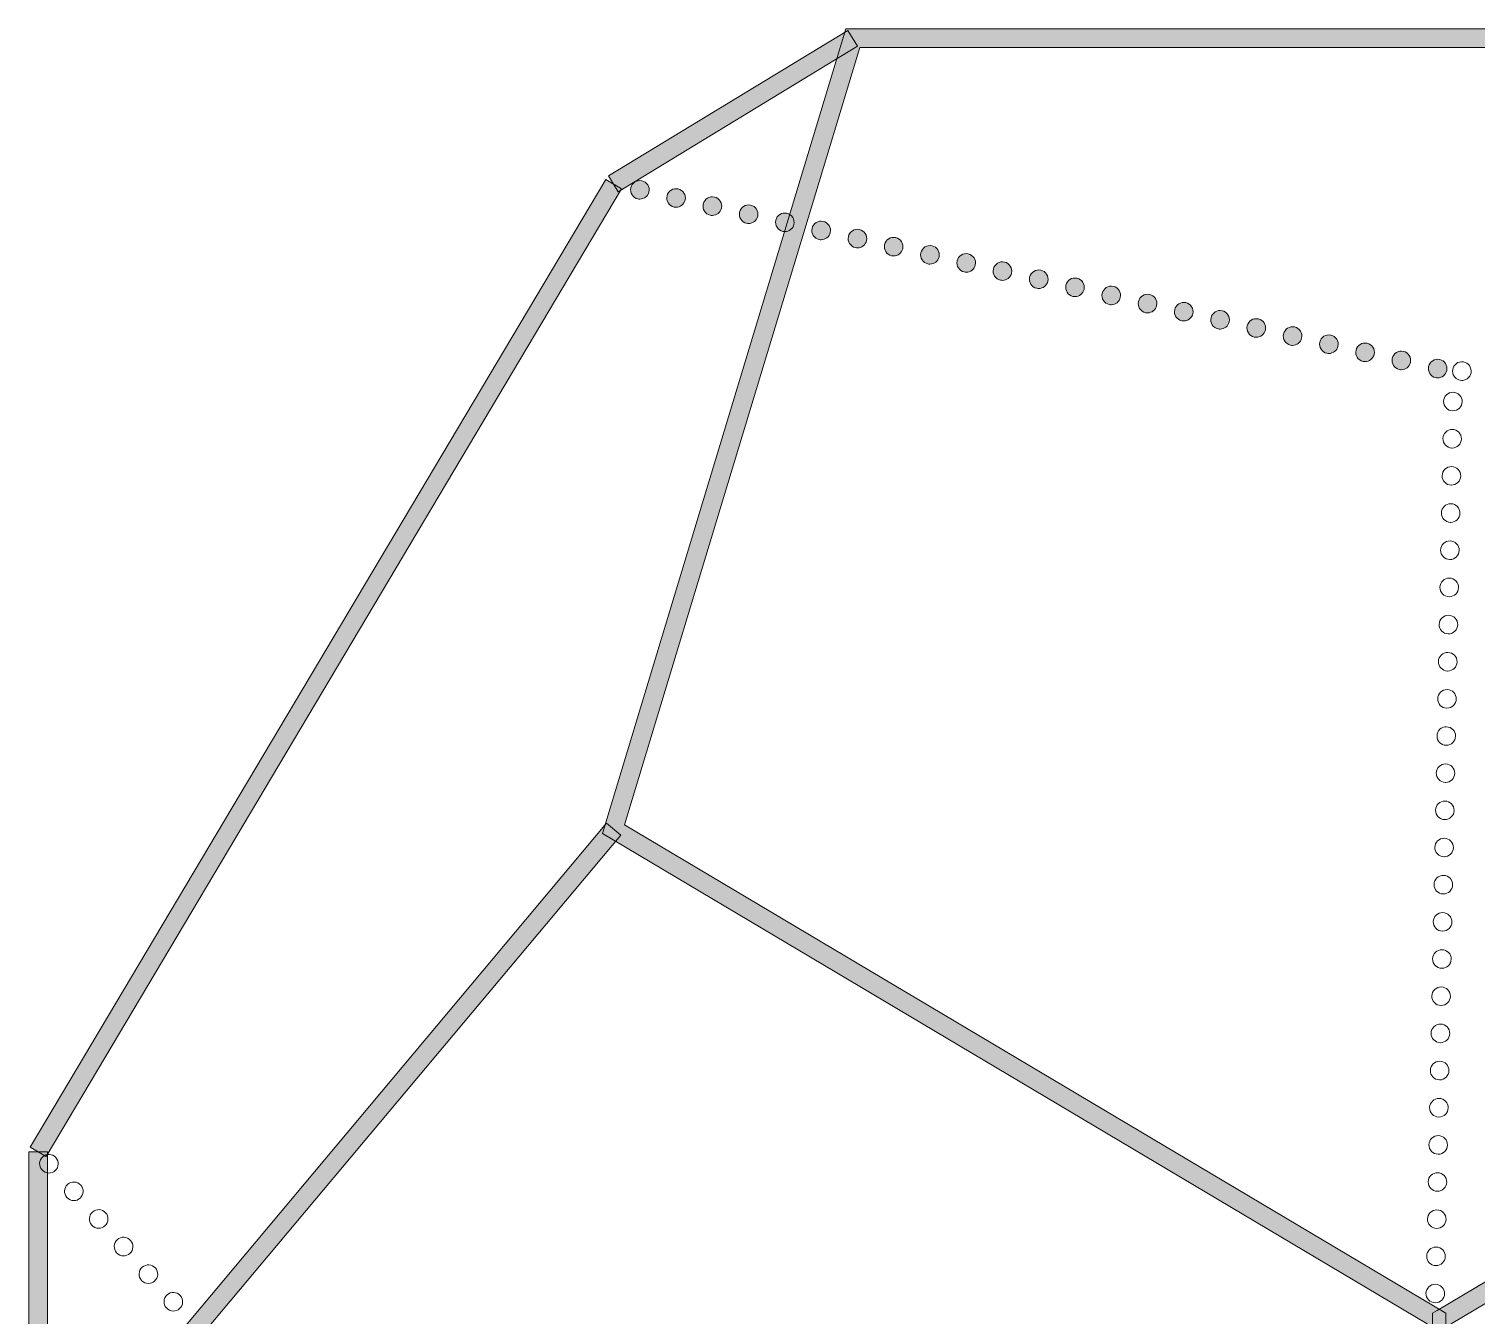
# Model space of a CAD drawing. Header units: inches. Extents: x 5.7 to 95, y 33.3 to 116.3.
# Drawn here: x 5.74 to 51.54, y 75.57 to 116.26 of the extents above; entities that cross this region are included whole.
import ezdxf

# ---------------------------------------------------------------- set-up
doc = ezdxf.new("R2010")
doc.units = ezdxf.units.IN
doc.header["$MEASUREMENT"] = 0
doc.layers.add('Layer 1', color=7, linetype='Continuous')

# ---------------------------------------------------------------- blocks, each defined once
blk = doc.blocks.new('block 4')
at = {"layer": 'Layer 1', "lineweight": 0}
for points in [[(50.803, 105.364), (50.765, 105.523), (50.865, 105.682), (51.024, 105.717), (51.024, 105.717), (51.024, 105.717), (51.024, 105.717), (51.183, 105.752), (51.339, 105.655), (51.377, 105.496), (51.377, 105.496), (51.377, 105.496), (51.377, 105.496), (51.412, 105.337), (51.312, 105.178), (51.154, 105.143), (51.154, 105.143), (51.154, 105.143), (51.154, 105.143), (51.133, 105.137), (51.11, 105.137), (51.089, 105.137), (51.089, 105.137), (51.089, 105.137), (51.089, 105.137), (50.953, 105.138), (50.833, 105.229), (50.803, 105.364)], [(50.801, 104.173), (50.636, 104.176), (50.51, 104.311), (50.51, 104.473), (50.51, 104.473), (50.51, 104.473), (50.51, 104.473), (50.516, 104.635), (50.648, 104.764), (50.813, 104.761), (50.813, 104.761), (50.813, 104.761), (50.813, 104.761), (50.975, 104.758), (51.104, 104.623), (51.098, 104.461), (51.098, 104.461), (51.098, 104.461), (51.098, 104.461), (51.095, 104.299), (50.966, 104.173), (50.807, 104.173), (50.807, 104.173), (50.807, 104.173), (50.807, 104.173), (50.803, 104.173), (50.801, 104.173), (50.801, 104.173)], [(50.777, 102.997), (50.612, 103), (50.486, 103.135), (50.489, 103.297), (50.489, 103.297), (50.489, 103.297), (50.489, 103.297), (50.492, 103.459), (50.624, 103.588), (50.789, 103.585), (50.789, 103.585), (50.789, 103.585), (50.789, 103.585), (50.951, 103.582), (51.08, 103.447), (51.074, 103.285), (51.074, 103.285), (51.074, 103.285), (51.074, 103.285), (51.074, 103.123), (50.942, 102.997), (50.783, 102.997), (50.783, 102.997), (50.783, 102.997), (50.783, 102.997), (50.78, 102.997), (50.777, 102.997), (50.777, 102.997)], [(50.753, 101.821), (50.591, 101.824), (50.462, 101.959), (50.465, 102.121), (50.465, 102.121), (50.465, 102.121), (50.465, 102.121), (50.468, 102.283), (50.6, 102.412), (50.765, 102.409), (50.765, 102.409), (50.765, 102.409), (50.765, 102.409), (50.927, 102.406), (51.056, 102.271), (51.053, 102.109), (51.053, 102.109), (51.053, 102.109), (51.053, 102.109), (51.05, 101.947), (50.918, 101.821), (50.759, 101.821), (50.759, 101.821), (50.759, 101.821), (50.759, 101.821), (50.756, 101.821), (50.753, 101.821), (50.753, 101.821)], [(50.73, 100.645), (50.568, 100.648), (50.439, 100.783), (50.442, 100.945), (50.442, 100.945), (50.442, 100.945), (50.442, 100.945), (50.445, 101.107), (50.577, 101.236), (50.742, 101.233), (50.742, 101.233), (50.742, 101.233), (50.742, 101.233), (50.904, 101.23), (51.033, 101.095), (51.03, 100.933), (51.03, 100.933), (51.03, 100.933), (51.03, 100.933), (51.027, 100.771), (50.895, 100.645), (50.736, 100.645), (50.736, 100.645), (50.736, 100.645), (50.736, 100.645), (50.733, 100.645), (50.73, 100.645), (50.73, 100.645)], [(50.706, 99.469), (50.544, 99.472), (50.415, 99.607), (50.418, 99.769), (50.418, 99.769), (50.418, 99.769), (50.418, 99.769), (50.421, 99.931), (50.556, 100.06), (50.718, 100.057), (50.718, 100.057), (50.718, 100.057), (50.718, 100.057), (50.88, 100.054), (51.009, 99.919), (51.006, 99.757), (51.006, 99.757), (51.006, 99.757), (51.006, 99.757), (51.003, 99.598), (50.871, 99.469), (50.712, 99.469), (50.712, 99.469), (50.712, 99.469), (50.712, 99.469), (50.71, 99.469), (50.71, 99.469), (50.706, 99.469)], [(50.683, 98.293), (50.521, 98.296), (50.392, 98.431), (50.395, 98.593), (50.395, 98.593), (50.395, 98.593), (50.395, 98.593), (50.398, 98.755), (50.533, 98.884), (50.695, 98.881), (50.695, 98.881), (50.695, 98.881), (50.695, 98.881), (50.857, 98.878), (50.986, 98.743), (50.983, 98.581), (50.983, 98.581), (50.983, 98.581), (50.983, 98.581), (50.98, 98.422), (50.851, 98.293), (50.689, 98.293), (50.689, 98.293), (50.689, 98.293), (50.689, 98.293), (50.686, 98.293), (50.686, 98.293), (50.683, 98.293)], [(50.659, 97.117), (50.497, 97.12), (50.368, 97.255), (50.371, 97.417), (50.371, 97.417), (50.371, 97.417), (50.371, 97.417), (50.374, 97.579), (50.509, 97.708), (50.671, 97.705), (50.671, 97.705), (50.671, 97.705), (50.671, 97.705), (50.833, 97.702), (50.962, 97.57), (50.959, 97.405), (50.959, 97.405), (50.959, 97.405), (50.959, 97.405), (50.956, 97.246), (50.827, 97.117), (50.665, 97.117), (50.665, 97.117), (50.665, 97.117), (50.665, 97.117), (50.665, 97.117), (50.662, 97.117), (50.659, 97.117)], [(50.636, 95.941), (50.474, 95.947), (50.345, 96.079), (50.348, 96.241), (50.348, 96.241), (50.348, 96.241), (50.348, 96.241), (50.351, 96.406), (50.486, 96.532), (50.648, 96.529), (50.648, 96.529), (50.648, 96.529), (50.648, 96.529), (50.81, 96.526), (50.939, 96.394), (50.936, 96.229), (50.936, 96.229), (50.936, 96.229), (50.936, 96.229), (50.933, 96.07), (50.804, 95.941), (50.642, 95.941), (50.642, 95.941), (50.642, 95.941), (50.642, 95.941), (50.639, 95.941), (50.639, 95.941), (50.636, 95.941)], [(50.613, 94.768), (50.451, 94.768), (50.322, 94.903), (50.325, 95.065), (50.325, 95.065), (50.325, 95.065), (50.325, 95.065), (50.328, 95.23), (50.463, 95.356), (50.625, 95.353), (50.625, 95.353), (50.625, 95.353), (50.625, 95.353), (50.787, 95.35), (50.916, 95.218), (50.913, 95.053), (50.913, 95.053), (50.913, 95.053), (50.913, 95.053), (50.91, 94.894), (50.781, 94.768), (50.619, 94.768), (50.619, 94.768), (50.619, 94.768), (50.619, 94.768), (50.618, 94.768), (50.615, 94.768), (50.613, 94.768)], [(50.589, 93.592), (50.427, 93.595), (50.298, 93.727), (50.304, 93.889), (50.304, 93.889), (50.304, 93.889), (50.304, 93.889), (50.304, 94.054), (50.439, 94.183), (50.601, 94.177), (50.601, 94.177), (50.601, 94.177), (50.601, 94.177), (50.766, 94.174), (50.892, 94.042), (50.889, 93.88), (50.889, 93.88), (50.889, 93.88), (50.889, 93.88), (50.886, 93.718), (50.757, 93.592), (50.595, 93.592), (50.595, 93.592), (50.595, 93.592), (50.595, 93.592), (50.595, 93.592), (50.592, 93.592), (50.589, 93.592)], [(50.565, 92.416), (50.403, 92.419), (50.274, 92.551), (50.28, 92.716), (50.28, 92.716), (50.28, 92.716), (50.28, 92.716), (50.283, 92.878), (50.415, 93.007), (50.577, 93.004), (50.577, 93.004), (50.577, 93.004), (50.577, 93.004), (50.742, 92.998), (50.868, 92.866), (50.865, 92.704), (50.865, 92.704), (50.865, 92.704), (50.865, 92.704), (50.862, 92.542), (50.733, 92.416), (50.574, 92.416), (50.574, 92.416), (50.574, 92.416), (50.574, 92.416), (50.571, 92.416), (50.568, 92.416), (50.565, 92.416)], [(50.545, 91.24), (50.383, 91.243), (50.254, 91.375), (50.257, 91.54), (50.257, 91.54), (50.257, 91.54), (50.257, 91.54), (50.26, 91.702), (50.392, 91.831), (50.557, 91.828), (50.557, 91.828), (50.557, 91.828), (50.557, 91.828), (50.719, 91.825), (50.848, 91.69), (50.845, 91.528), (50.845, 91.528), (50.845, 91.528), (50.845, 91.528), (50.842, 91.366), (50.71, 91.24), (50.548, 91.24), (50.548, 91.24), (50.548, 91.24), (50.548, 91.24), (50.548, 91.24), (50.545, 91.24), (50.545, 91.24)], [(50.521, 90.064), (50.359, 90.067), (50.23, 90.202), (50.233, 90.364), (50.233, 90.364), (50.233, 90.364), (50.233, 90.364), (50.236, 90.526), (50.371, 90.655), (50.533, 90.652), (50.533, 90.652), (50.533, 90.652), (50.533, 90.652), (50.695, 90.649), (50.824, 90.514), (50.821, 90.352), (50.821, 90.352), (50.821, 90.352), (50.821, 90.352), (50.818, 90.19), (50.686, 90.064), (50.527, 90.064), (50.527, 90.064), (50.527, 90.064), (50.527, 90.064), (50.524, 90.064), (50.524, 90.064), (50.521, 90.064)], [(50.498, 88.888), (50.336, 88.891), (50.207, 89.026), (50.21, 89.188), (50.21, 89.188), (50.21, 89.188), (50.21, 89.188), (50.213, 89.35), (50.348, 89.479), (50.51, 89.476), (50.51, 89.476), (50.51, 89.476), (50.51, 89.476), (50.672, 89.473), (50.801, 89.338), (50.798, 89.176), (50.798, 89.176), (50.798, 89.176), (50.798, 89.176), (50.795, 89.014), (50.663, 88.888), (50.504, 88.888), (50.504, 88.888), (50.504, 88.888), (50.504, 88.888), (50.501, 88.888), (50.498, 88.888), (50.498, 88.888)], [(50.474, 87.712), (50.312, 87.715), (50.183, 87.85), (50.186, 88.012), (50.186, 88.012), (50.186, 88.012), (50.186, 88.012), (50.189, 88.174), (50.324, 88.303), (50.486, 88.3), (50.486, 88.3), (50.486, 88.3), (50.486, 88.3), (50.648, 88.297), (50.777, 88.162), (50.774, 88), (50.774, 88), (50.774, 88), (50.774, 88), (50.771, 87.838), (50.639, 87.712), (50.48, 87.712), (50.48, 87.712), (50.48, 87.712), (50.48, 87.712), (50.477, 87.712), (50.477, 87.712), (50.474, 87.712)], [(50.451, 86.536), (50.289, 86.539), (50.16, 86.674), (50.163, 86.836), (50.163, 86.836), (50.163, 86.836), (50.163, 86.836), (50.166, 86.998), (50.301, 87.127), (50.463, 87.124), (50.463, 87.124), (50.463, 87.124), (50.463, 87.124), (50.625, 87.121), (50.754, 86.986), (50.751, 86.824), (50.751, 86.824), (50.751, 86.824), (50.751, 86.824), (50.748, 86.662), (50.616, 86.536), (50.457, 86.536), (50.457, 86.536), (50.457, 86.536), (50.457, 86.536), (50.454, 86.536), (50.454, 86.536), (50.451, 86.536)], [(50.427, 85.36), (50.265, 85.363), (50.136, 85.498), (50.139, 85.66), (50.139, 85.66), (50.139, 85.66), (50.139, 85.66), (50.142, 85.822), (50.277, 85.951), (50.439, 85.948), (50.439, 85.948), (50.439, 85.948), (50.439, 85.948), (50.601, 85.945), (50.73, 85.81), (50.727, 85.648), (50.727, 85.648), (50.727, 85.648), (50.727, 85.648), (50.724, 85.489), (50.595, 85.36), (50.433, 85.36), (50.433, 85.36), (50.433, 85.36), (50.433, 85.36), (50.433, 85.36), (50.43, 85.36), (50.427, 85.36)], [(50.404, 84.183), (50.242, 84.186), (50.113, 84.321), (50.116, 84.483), (50.116, 84.483), (50.116, 84.483), (50.116, 84.483), (50.119, 84.645), (50.254, 84.774), (50.416, 84.771), (50.416, 84.771), (50.416, 84.771), (50.416, 84.771), (50.578, 84.768), (50.707, 84.636), (50.704, 84.471), (50.704, 84.471), (50.704, 84.471), (50.704, 84.471), (50.701, 84.312), (50.569, 84.183), (50.41, 84.183), (50.41, 84.183), (50.41, 84.183), (50.41, 84.183), (50.407, 84.183), (50.407, 84.183), (50.404, 84.183)], [(50.38, 83.007), (50.218, 83.01), (50.089, 83.145), (50.092, 83.307), (50.092, 83.307), (50.092, 83.307), (50.092, 83.307), (50.098, 83.469), (50.23, 83.598), (50.392, 83.595), (50.392, 83.595), (50.392, 83.595), (50.392, 83.595), (50.557, 83.592), (50.683, 83.457), (50.68, 83.295), (50.68, 83.295), (50.68, 83.295), (50.68, 83.295), (50.677, 83.136), (50.548, 83.007), (50.389, 83.007), (50.389, 83.007), (50.389, 83.007), (50.389, 83.007), (50.386, 83.007), (50.383, 83.007), (50.38, 83.007)], [(50.357, 81.831), (50.195, 81.834), (50.069, 81.969), (50.069, 82.131), (50.069, 82.131), (50.069, 82.131), (50.069, 82.131), (50.075, 82.296), (50.207, 82.422), (50.369, 82.419), (50.369, 82.419), (50.369, 82.419), (50.369, 82.419), (50.534, 82.416), (50.663, 82.281), (50.657, 82.119), (50.657, 82.119), (50.657, 82.119), (50.657, 82.119), (50.654, 81.96), (50.525, 81.831), (50.363, 81.831), (50.363, 81.831), (50.363, 81.831), (50.363, 81.831), (50.362, 81.831), (50.36, 81.831), (50.357, 81.831)], [(50.336, 80.655), (50.171, 80.658), (50.045, 80.793), (50.045, 80.955), (50.045, 80.955), (50.045, 80.955), (50.045, 80.955), (50.051, 81.12), (50.183, 81.249), (50.345, 81.243), (50.345, 81.243), (50.345, 81.243), (50.345, 81.243), (50.51, 81.24), (50.639, 81.108), (50.633, 80.943), (50.633, 80.943), (50.633, 80.943), (50.633, 80.943), (50.633, 80.784), (50.501, 80.655), (50.342, 80.655), (50.342, 80.655), (50.342, 80.655), (50.342, 80.655), (50.339, 80.655), (50.336, 80.655), (50.336, 80.655)], [(6.158, 80.158), (6.049, 80.276), (6.058, 80.464), (6.179, 80.573), (6.179, 80.573), (6.179, 80.573), (6.179, 80.573), (6.299, 80.682), (6.484, 80.67), (6.593, 80.549), (6.593, 80.549), (6.593, 80.549), (6.593, 80.549), (6.705, 80.431), (6.693, 80.243), (6.573, 80.134), (6.573, 80.134), (6.573, 80.134), (6.573, 80.134), (6.517, 80.084), (6.446, 80.058), (6.376, 80.058), (6.376, 80.058), (6.376, 80.058), (6.376, 80.058), (6.296, 80.059), (6.217, 80.094), (6.158, 80.158)], [(6.946, 79.285), (6.837, 79.406), (6.846, 79.591), (6.967, 79.7), (6.967, 79.7), (6.967, 79.7), (6.967, 79.7), (7.088, 79.809), (7.273, 79.797), (7.382, 79.676), (7.382, 79.676), (7.382, 79.676), (7.382, 79.676), (7.491, 79.555), (7.482, 79.37), (7.361, 79.261), (7.361, 79.261), (7.361, 79.261), (7.361, 79.261), (7.305, 79.211), (7.235, 79.187), (7.164, 79.187), (7.164, 79.187), (7.164, 79.187), (7.164, 79.187), (7.084, 79.188), (7.002, 79.221), (6.946, 79.285)], [(50.312, 79.482), (50.15, 79.485), (50.021, 79.618), (50.024, 79.782), (50.024, 79.782), (50.024, 79.782), (50.024, 79.782), (50.027, 79.944), (50.159, 80.073), (50.324, 80.07), (50.324, 80.07), (50.324, 80.07), (50.324, 80.07), (50.486, 80.064), (50.615, 79.932), (50.609, 79.767), (50.609, 79.767), (50.609, 79.767), (50.609, 79.767), (50.609, 79.608), (50.477, 79.482), (50.318, 79.482), (50.318, 79.482), (50.318, 79.482), (50.318, 79.482), (50.315, 79.482), (50.312, 79.482), (50.312, 79.482)], [(7.731, 78.409), (7.625, 78.53), (7.634, 78.718), (7.755, 78.824), (7.755, 78.824), (7.755, 78.824), (7.755, 78.824), (7.876, 78.936), (8.061, 78.924), (8.17, 78.803), (8.17, 78.803), (8.17, 78.803), (8.17, 78.803), (8.279, 78.682), (8.27, 78.497), (8.149, 78.388), (8.149, 78.388), (8.149, 78.388), (8.149, 78.388), (8.093, 78.338), (8.023, 78.312), (7.952, 78.312), (7.952, 78.312), (7.952, 78.312), (7.952, 78.312), (7.872, 78.312), (7.79, 78.345), (7.731, 78.409)], [(50.289, 78.306), (50.127, 78.309), (49.998, 78.442), (50.001, 78.606), (50.001, 78.606), (50.001, 78.606), (50.001, 78.606), (50.004, 78.768), (50.136, 78.897), (50.301, 78.894), (50.301, 78.894), (50.301, 78.894), (50.301, 78.894), (50.463, 78.891), (50.592, 78.756), (50.589, 78.594), (50.589, 78.594), (50.589, 78.594), (50.589, 78.594), (50.586, 78.432), (50.454, 78.306), (50.292, 78.306), (50.292, 78.306), (50.292, 78.306), (50.292, 78.306), (50.292, 78.306), (50.289, 78.306), (50.289, 78.306)], [(8.519, 77.536), (8.41, 77.656), (8.422, 77.845), (8.542, 77.953), (8.542, 77.953), (8.542, 77.953), (8.542, 77.953), (8.663, 78.062), (8.848, 78.05), (8.957, 77.929), (8.957, 77.929), (8.957, 77.929), (8.957, 77.929), (9.066, 77.808), (9.057, 77.623), (8.937, 77.514), (8.937, 77.514), (8.937, 77.514), (8.937, 77.514), (8.881, 77.464), (8.81, 77.438), (8.74, 77.438), (8.74, 77.438), (8.74, 77.438), (8.74, 77.438), (8.657, 77.439), (8.577, 77.471), (8.519, 77.536)], [(50.265, 77.13), (50.103, 77.133), (49.974, 77.266), (49.977, 77.43), (49.977, 77.43), (49.977, 77.43), (49.977, 77.43), (49.98, 77.592), (50.115, 77.721), (50.277, 77.715), (50.277, 77.715), (50.277, 77.715), (50.277, 77.715), (50.439, 77.715), (50.568, 77.58), (50.565, 77.418), (50.565, 77.418), (50.565, 77.418), (50.565, 77.418), (50.562, 77.256), (50.43, 77.13), (50.271, 77.13), (50.271, 77.13), (50.271, 77.13), (50.271, 77.13), (50.269, 77.13), (50.265, 77.13), (50.265, 77.13)], [(9.307, 76.663), (9.198, 76.784), (9.207, 76.969), (9.328, 77.08), (9.328, 77.08), (9.328, 77.08), (9.328, 77.08), (9.451, 77.186), (9.637, 77.177), (9.745, 77.056), (9.745, 77.056), (9.745, 77.056), (9.745, 77.056), (9.854, 76.936), (9.842, 76.751), (9.721, 76.642), (9.721, 76.642), (9.721, 76.642), (9.721, 76.642), (9.665, 76.592), (9.594, 76.565), (9.524, 76.565), (9.524, 76.565), (9.524, 76.565), (9.524, 76.565), (9.445, 76.566), (9.366, 76.598), (9.307, 76.663)], [(50.242, 75.954), (50.08, 75.957), (49.951, 76.092), (49.954, 76.254), (49.954, 76.254), (49.954, 76.254), (49.954, 76.254), (49.957, 76.416), (50.092, 76.545), (50.254, 76.542), (50.254, 76.542), (50.254, 76.542), (50.254, 76.542), (50.416, 76.539), (50.545, 76.404), (50.542, 76.242), (50.542, 76.242), (50.542, 76.242), (50.542, 76.242), (50.539, 76.08), (50.407, 75.954), (50.248, 75.954), (50.248, 75.954), (50.248, 75.954), (50.248, 75.954), (50.245, 75.954), (50.242, 75.954), (50.242, 75.954)], [(10.095, 75.79), (9.986, 75.911), (9.995, 76.096), (10.116, 76.205), (10.116, 76.205), (10.116, 76.205), (10.116, 76.205), (10.237, 76.314), (10.425, 76.305), (10.533, 76.184), (10.533, 76.184), (10.533, 76.184), (10.533, 76.184), (10.642, 76.063), (10.63, 75.878), (10.509, 75.769), (10.509, 75.769), (10.509, 75.769), (10.509, 75.769), (10.453, 75.719), (10.383, 75.693), (10.312, 75.693), (10.312, 75.693), (10.312, 75.693), (10.312, 75.693), (10.233, 75.692), (10.153, 75.725), (10.095, 75.79)]]:
    blk.add_open_spline(points, degree=3, knots=[0, 0, 0, 0, 1, 1, 1, 2, 2, 2, 3, 3, 3, 4, 4, 4, 5, 5, 5, 6, 6, 6, 7, 7, 7, 8, 8, 8, 9, 9, 9, 9], dxfattribs=at)
blk = doc.blocks.new('block 5')
at = {"layer": 'Layer 1', "true_color": 0xffffff}
h = blk.add_hatch(color=7, dxfattribs=at)
h.dxf.hatch_style = 2
edge = h.paths.add_edge_path()
edge.add_spline(control_points=[(50.26, 105.223), (50.101, 105.258), (50.001, 105.417), (50.037, 105.576), (50.037, 105.576), (50.037, 105.576), (50.037, 105.576), (50.072, 105.732), (50.231, 105.832), (50.39, 105.797), (50.39, 105.797), (50.39, 105.797), (50.39, 105.797), (50.546, 105.762), (50.646, 105.606), (50.611, 105.447), (50.611, 105.447), (50.611, 105.447), (50.611, 105.447), (50.582, 105.309), (50.461, 105.218), (50.326, 105.218), (50.326, 105.218), (50.326, 105.218), (50.326, 105.218), (50.304, 105.217), (50.28, 105.217), (50.26, 105.223)], knot_values=[0, 0, 0, 0, 1, 1, 1, 2, 2, 2, 3, 3, 3, 4, 4, 4, 5, 5, 5, 6, 6, 6, 7, 7, 7, 8, 8, 8, 9, 9, 9, 9], degree=3, periodic=1)
edge = h.paths.add_edge_path()
edge.add_spline(control_points=[(49.11, 105.482), (48.954, 105.517), (48.854, 105.673), (48.889, 105.832), (48.889, 105.832), (48.889, 105.832), (48.889, 105.832), (48.924, 105.991), (49.08, 106.091), (49.239, 106.055), (49.239, 106.055), (49.239, 106.055), (49.239, 106.055), (49.398, 106.02), (49.498, 105.861), (49.462, 105.702), (49.462, 105.702), (49.462, 105.702), (49.462, 105.702), (49.43, 105.567), (49.309, 105.473), (49.174, 105.473), (49.174, 105.473), (49.174, 105.473), (49.174, 105.473), (49.154, 105.473), (49.134, 105.476), (49.11, 105.482)], knot_values=[0, 0, 0, 0, 1, 1, 1, 2, 2, 2, 3, 3, 3, 4, 4, 4, 5, 5, 5, 6, 6, 6, 7, 7, 7, 8, 8, 8, 9, 9, 9, 9], degree=3, periodic=1)
edge = h.paths.add_edge_path()
edge.add_spline(control_points=[(47.963, 105.738), (47.804, 105.773), (47.704, 105.929), (47.742, 106.088), (47.742, 106.088), (47.742, 106.088), (47.742, 106.088), (47.774, 106.247), (47.933, 106.347), (48.092, 106.312), (48.092, 106.312), (48.092, 106.312), (48.092, 106.312), (48.251, 106.277), (48.351, 106.121), (48.315, 105.962), (48.315, 105.962), (48.315, 105.962), (48.315, 105.962), (48.283, 105.824), (48.162, 105.733), (48.027, 105.733), (48.027, 105.733), (48.027, 105.733), (48.027, 105.733), (48.007, 105.732), (47.987, 105.732), (47.963, 105.738)], knot_values=[0, 0, 0, 0, 1, 1, 1, 2, 2, 2, 3, 3, 3, 4, 4, 4, 5, 5, 5, 6, 6, 6, 7, 7, 7, 8, 8, 8, 9, 9, 9, 9], degree=3, periodic=1)
edge = h.paths.add_edge_path()
edge.add_spline(control_points=[(46.817, 105.993), (46.658, 106.028), (46.558, 106.187), (46.594, 106.346), (46.594, 106.346), (46.594, 106.346), (46.594, 106.346), (46.629, 106.505), (46.788, 106.605), (46.947, 106.567), (46.947, 106.567), (46.947, 106.567), (46.947, 106.567), (47.103, 106.535), (47.203, 106.376), (47.168, 106.217), (47.168, 106.217), (47.168, 106.217), (47.168, 106.217), (47.139, 106.079), (47.015, 105.988), (46.883, 105.988), (46.883, 105.988), (46.883, 105.988), (46.883, 105.988), (46.858, 105.987), (46.837, 105.99), (46.817, 105.993)], knot_values=[0, 0, 0, 0, 1, 1, 1, 2, 2, 2, 3, 3, 3, 4, 4, 4, 5, 5, 5, 6, 6, 6, 7, 7, 7, 8, 8, 8, 9, 9, 9, 9], degree=3, periodic=1)
edge = h.paths.add_edge_path()
edge.add_spline(control_points=[(45.667, 106.252), (45.511, 106.287), (45.411, 106.443), (45.446, 106.602), (45.446, 106.602), (45.446, 106.602), (45.446, 106.602), (45.481, 106.761), (45.637, 106.861), (45.796, 106.826), (45.796, 106.826), (45.796, 106.826), (45.796, 106.826), (45.954, 106.791), (46.055, 106.635), (46.019, 106.476), (46.019, 106.476), (46.019, 106.476), (46.019, 106.476), (45.987, 106.338), (45.866, 106.244), (45.731, 106.244), (45.731, 106.244), (45.731, 106.244), (45.731, 106.244), (45.711, 106.243), (45.691, 106.246), (45.667, 106.252)], knot_values=[0, 0, 0, 0, 1, 1, 1, 2, 2, 2, 3, 3, 3, 4, 4, 4, 5, 5, 5, 6, 6, 6, 7, 7, 7, 8, 8, 8, 9, 9, 9, 9], degree=3, periodic=1)
edge = h.paths.add_edge_path()
edge.add_spline(control_points=[(44.52, 106.508), (44.361, 106.543), (44.261, 106.702), (44.297, 106.861), (44.297, 106.861), (44.297, 106.861), (44.297, 106.861), (44.332, 107.02), (44.491, 107.117), (44.65, 107.082), (44.65, 107.082), (44.65, 107.082), (44.65, 107.082), (44.809, 107.047), (44.909, 106.891), (44.871, 106.732), (44.871, 106.732), (44.871, 106.732), (44.871, 106.732), (44.842, 106.597), (44.721, 106.503), (44.586, 106.503), (44.586, 106.503), (44.586, 106.503), (44.586, 106.503), (44.565, 106.502), (44.544, 106.505), (44.52, 106.508)], knot_values=[0, 0, 0, 0, 1, 1, 1, 2, 2, 2, 3, 3, 3, 4, 4, 4, 5, 5, 5, 6, 6, 6, 7, 7, 7, 8, 8, 8, 9, 9, 9, 9], degree=3, periodic=1)
edge = h.paths.add_edge_path()
edge.add_spline(control_points=[(43.374, 106.767), (43.215, 106.802), (43.115, 106.958), (43.151, 107.117), (43.151, 107.117), (43.151, 107.117), (43.151, 107.117), (43.186, 107.276), (43.345, 107.376), (43.504, 107.341), (43.504, 107.341), (43.504, 107.341), (43.504, 107.341), (43.66, 107.306), (43.76, 107.147), (43.725, 106.988), (43.725, 106.988), (43.725, 106.988), (43.725, 106.988), (43.696, 106.853), (43.575, 106.759), (43.44, 106.759), (43.44, 106.759), (43.44, 106.759), (43.44, 106.759), (43.418, 106.758), (43.394, 106.761), (43.374, 106.767)], knot_values=[0, 0, 0, 0, 1, 1, 1, 2, 2, 2, 3, 3, 3, 4, 4, 4, 5, 5, 5, 6, 6, 6, 7, 7, 7, 8, 8, 8, 9, 9, 9, 9], degree=3, periodic=1)
edge = h.paths.add_edge_path()
edge.add_spline(control_points=[(42.224, 107.022), (42.068, 107.057), (41.968, 107.216), (42.003, 107.372), (42.003, 107.372), (42.003, 107.372), (42.003, 107.372), (42.038, 107.531), (42.194, 107.631), (42.353, 107.596), (42.353, 107.596), (42.353, 107.596), (42.353, 107.596), (42.512, 107.561), (42.612, 107.405), (42.577, 107.246), (42.577, 107.246), (42.577, 107.246), (42.577, 107.246), (42.545, 107.108), (42.424, 107.017), (42.289, 107.017), (42.289, 107.017), (42.289, 107.017), (42.289, 107.017), (42.268, 107.017), (42.248, 107.017), (42.224, 107.022)], knot_values=[0, 0, 0, 0, 1, 1, 1, 2, 2, 2, 3, 3, 3, 4, 4, 4, 5, 5, 5, 6, 6, 6, 7, 7, 7, 8, 8, 8, 9, 9, 9, 9], degree=3, periodic=1)
edge = h.paths.add_edge_path()
edge.add_spline(control_points=[(41.078, 107.278), (40.919, 107.316), (40.819, 107.472), (40.855, 107.631), (40.855, 107.631), (40.855, 107.631), (40.855, 107.631), (40.89, 107.79), (41.049, 107.89), (41.208, 107.855), (41.208, 107.855), (41.208, 107.855), (41.208, 107.855), (41.367, 107.82), (41.467, 107.661), (41.431, 107.502), (41.431, 107.502), (41.431, 107.502), (41.431, 107.502), (41.399, 107.367), (41.278, 107.273), (41.143, 107.273), (41.143, 107.273), (41.143, 107.273), (41.143, 107.273), (41.122, 107.272), (41.098, 107.275), (41.078, 107.278)], knot_values=[0, 0, 0, 0, 1, 1, 1, 2, 2, 2, 3, 3, 3, 4, 4, 4, 5, 5, 5, 6, 6, 6, 7, 7, 7, 8, 8, 8, 9, 9, 9, 9], degree=3, periodic=1)
edge = h.paths.add_edge_path()
edge.add_spline(control_points=[(39.931, 107.537), (39.772, 107.572), (39.672, 107.728), (39.707, 107.887), (39.707, 107.887), (39.707, 107.887), (39.707, 107.887), (39.742, 108.046), (39.901, 108.146), (40.06, 108.111), (40.06, 108.111), (40.06, 108.111), (40.06, 108.111), (40.219, 108.076), (40.316, 107.92), (40.281, 107.761), (40.281, 107.761), (40.281, 107.761), (40.281, 107.761), (40.252, 107.623), (40.131, 107.529), (39.996, 107.529), (39.996, 107.529), (39.996, 107.529), (39.996, 107.529), (39.975, 107.528), (39.951, 107.531), (39.931, 107.537)], knot_values=[0, 0, 0, 0, 1, 1, 1, 2, 2, 2, 3, 3, 3, 4, 4, 4, 5, 5, 5, 6, 6, 6, 7, 7, 7, 8, 8, 8, 9, 9, 9, 9], degree=3, periodic=1)
edge = h.paths.add_edge_path()
edge.add_spline(control_points=[(38.781, 107.793), (38.625, 107.828), (38.525, 107.987), (38.56, 108.146), (38.56, 108.146), (38.56, 108.146), (38.56, 108.146), (38.595, 108.305), (38.751, 108.405), (38.91, 108.367), (38.91, 108.367), (38.91, 108.367), (38.91, 108.367), (39.069, 108.332), (39.169, 108.176), (39.134, 108.017), (39.134, 108.017), (39.134, 108.017), (39.134, 108.017), (39.104, 107.879), (38.981, 107.788), (38.849, 107.788), (38.849, 107.788), (38.849, 107.788), (38.849, 107.788), (38.825, 107.787), (38.805, 107.79), (38.781, 107.793)], knot_values=[0, 0, 0, 0, 1, 1, 1, 2, 2, 2, 3, 3, 3, 4, 4, 4, 5, 5, 5, 6, 6, 6, 7, 7, 7, 8, 8, 8, 9, 9, 9, 9], degree=3, periodic=1)
edge = h.paths.add_edge_path()
edge.add_spline(control_points=[(37.635, 108.051), (37.476, 108.086), (37.376, 108.242), (37.412, 108.401), (37.412, 108.401), (37.412, 108.401), (37.412, 108.401), (37.447, 108.56), (37.606, 108.66), (37.765, 108.625), (37.765, 108.625), (37.765, 108.625), (37.765, 108.625), (37.924, 108.59), (38.024, 108.431), (37.988, 108.272), (37.988, 108.272), (37.988, 108.272), (37.988, 108.272), (37.956, 108.137), (37.835, 108.043), (37.7, 108.043), (37.7, 108.043), (37.7, 108.043), (37.7, 108.043), (37.679, 108.043), (37.658, 108.046), (37.635, 108.051)], knot_values=[0, 0, 0, 0, 1, 1, 1, 2, 2, 2, 3, 3, 3, 4, 4, 4, 5, 5, 5, 6, 6, 6, 7, 7, 7, 8, 8, 8, 9, 9, 9, 9], degree=3, periodic=1)
edge = h.paths.add_edge_path()
edge.add_spline(control_points=[(36.488, 108.307), (36.329, 108.342), (36.229, 108.501), (36.264, 108.657), (36.264, 108.657), (36.264, 108.657), (36.264, 108.657), (36.299, 108.816), (36.455, 108.916), (36.614, 108.88), (36.614, 108.88), (36.614, 108.88), (36.614, 108.88), (36.773, 108.845), (36.873, 108.689), (36.837, 108.53), (36.837, 108.53), (36.837, 108.53), (36.837, 108.53), (36.808, 108.392), (36.687, 108.301), (36.552, 108.301), (36.552, 108.301), (36.552, 108.301), (36.552, 108.301), (36.532, 108.301), (36.509, 108.304), (36.488, 108.307)], knot_values=[0, 0, 0, 0, 1, 1, 1, 2, 2, 2, 3, 3, 3, 4, 4, 4, 5, 5, 5, 6, 6, 6, 7, 7, 7, 8, 8, 8, 9, 9, 9, 9], degree=3, periodic=1)
edge = h.paths.add_edge_path()
edge.add_spline(control_points=[(35.341, 108.566), (35.182, 108.601), (35.082, 108.757), (35.118, 108.916), (35.118, 108.916), (35.118, 108.916), (35.118, 108.916), (35.153, 109.075), (35.309, 109.175), (35.468, 109.14), (35.468, 109.14), (35.468, 109.14), (35.468, 109.14), (35.627, 109.105), (35.727, 108.946), (35.692, 108.787), (35.692, 108.787), (35.692, 108.787), (35.692, 108.787), (35.662, 108.652), (35.539, 108.558), (35.407, 108.558), (35.407, 108.558), (35.407, 108.558), (35.407, 108.558), (35.382, 108.557), (35.362, 108.56), (35.341, 108.566)], knot_values=[0, 0, 0, 0, 1, 1, 1, 2, 2, 2, 3, 3, 3, 4, 4, 4, 5, 5, 5, 6, 6, 6, 7, 7, 7, 8, 8, 8, 9, 9, 9, 9], degree=3, periodic=1)
edge = h.paths.add_edge_path()
edge.add_spline(control_points=[(34.192, 108.822), (34.033, 108.857), (33.936, 109.016), (33.969, 109.172), (33.969, 109.172), (33.969, 109.172), (33.969, 109.172), (34.004, 109.331), (34.163, 109.431), (34.322, 109.395), (34.322, 109.395), (34.322, 109.395), (34.322, 109.395), (34.481, 109.36), (34.581, 109.204), (34.545, 109.045), (34.545, 109.045), (34.545, 109.045), (34.545, 109.045), (34.513, 108.907), (34.392, 108.816), (34.257, 108.816), (34.257, 108.816), (34.257, 108.816), (34.257, 108.816), (34.236, 108.816), (34.212, 108.816), (34.192, 108.822)], knot_values=[0, 0, 0, 0, 1, 1, 1, 2, 2, 2, 3, 3, 3, 4, 4, 4, 5, 5, 5, 6, 6, 6, 7, 7, 7, 8, 8, 8, 9, 9, 9, 9], degree=3, periodic=1)
edge = h.paths.add_edge_path()
edge.add_spline(control_points=[(33.045, 109.078), (32.886, 109.116), (32.786, 109.272), (32.821, 109.431), (32.821, 109.431), (32.821, 109.431), (32.821, 109.431), (32.856, 109.59), (33.015, 109.69), (33.171, 109.655), (33.171, 109.655), (33.171, 109.655), (33.171, 109.655), (33.33, 109.62), (33.43, 109.461), (33.394, 109.302), (33.394, 109.302), (33.394, 109.302), (33.394, 109.302), (33.365, 109.167), (33.244, 109.073), (33.109, 109.073), (33.109, 109.073), (33.109, 109.073), (33.109, 109.073), (33.089, 109.072), (33.066, 109.075), (33.045, 109.078)], knot_values=[0, 0, 0, 0, 1, 1, 1, 2, 2, 2, 3, 3, 3, 4, 4, 4, 5, 5, 5, 6, 6, 6, 7, 7, 7, 8, 8, 8, 9, 9, 9, 9], degree=3, periodic=1)
edge = h.paths.add_edge_path()
edge.add_spline(control_points=[(31.899, 109.336), (31.74, 109.371), (31.64, 109.527), (31.676, 109.686), (31.676, 109.686), (31.676, 109.686), (31.676, 109.686), (31.711, 109.845), (31.867, 109.945), (32.026, 109.909), (32.026, 109.909), (32.026, 109.909), (32.026, 109.909), (32.185, 109.874), (32.285, 109.715), (32.25, 109.559), (32.25, 109.559), (32.25, 109.559), (32.25, 109.559), (32.22, 109.421), (32.097, 109.327), (31.965, 109.327), (31.965, 109.327), (31.965, 109.327), (31.965, 109.327), (31.94, 109.327), (31.919, 109.33), (31.899, 109.336)], knot_values=[0, 0, 0, 0, 1, 1, 1, 2, 2, 2, 3, 3, 3, 4, 4, 4, 5, 5, 5, 6, 6, 6, 7, 7, 7, 8, 8, 8, 9, 9, 9, 9], degree=3, periodic=1)
edge = h.paths.add_edge_path()
edge.add_spline(control_points=[(30.749, 109.592), (30.59, 109.627), (30.49, 109.786), (30.526, 109.945), (30.526, 109.945), (30.526, 109.945), (30.526, 109.945), (30.561, 110.104), (30.72, 110.204), (30.879, 110.166), (30.879, 110.166), (30.879, 110.166), (30.879, 110.166), (31.038, 110.131), (31.138, 109.975), (31.102, 109.816), (31.102, 109.816), (31.102, 109.816), (31.102, 109.816), (31.07, 109.678), (30.949, 109.587), (30.814, 109.587), (30.814, 109.587), (30.814, 109.587), (30.814, 109.587), (30.793, 109.586), (30.772, 109.589), (30.749, 109.592)], knot_values=[0, 0, 0, 0, 1, 1, 1, 2, 2, 2, 3, 3, 3, 4, 4, 4, 5, 5, 5, 6, 6, 6, 7, 7, 7, 8, 8, 8, 9, 9, 9, 9], degree=3, periodic=1)
edge = h.paths.add_edge_path()
edge.add_spline(control_points=[(29.602, 109.851), (29.443, 109.886), (29.343, 110.042), (29.378, 110.201), (29.378, 110.201), (29.378, 110.201), (29.378, 110.201), (29.413, 110.36), (29.572, 110.46), (29.728, 110.424), (29.728, 110.424), (29.728, 110.424), (29.728, 110.424), (29.887, 110.389), (29.987, 110.23), (29.951, 110.071), (29.951, 110.071), (29.951, 110.071), (29.951, 110.071), (29.922, 109.936), (29.798, 109.842), (29.666, 109.842), (29.666, 109.842), (29.666, 109.842), (29.666, 109.842), (29.643, 109.842), (29.623, 109.845), (29.602, 109.851)], knot_values=[0, 0, 0, 0, 1, 1, 1, 2, 2, 2, 3, 3, 3, 4, 4, 4, 5, 5, 5, 6, 6, 6, 7, 7, 7, 8, 8, 8, 9, 9, 9, 9], degree=3, periodic=1)
edge = h.paths.add_edge_path()
edge.add_spline(control_points=[(28.456, 110.107), (28.297, 110.142), (28.197, 110.301), (28.233, 110.457), (28.233, 110.457), (28.233, 110.457), (28.233, 110.457), (28.268, 110.616), (28.424, 110.716), (28.583, 110.68), (28.583, 110.68), (28.583, 110.68), (28.583, 110.68), (28.742, 110.645), (28.842, 110.489), (28.807, 110.33), (28.807, 110.33), (28.807, 110.33), (28.807, 110.33), (28.777, 110.192), (28.654, 110.101), (28.519, 110.101), (28.519, 110.101), (28.519, 110.101), (28.519, 110.101), (28.497, 110.101), (28.476, 110.101), (28.456, 110.107)], knot_values=[0, 0, 0, 0, 1, 1, 1, 2, 2, 2, 3, 3, 3, 4, 4, 4, 5, 5, 5, 6, 6, 6, 7, 7, 7, 8, 8, 8, 9, 9, 9, 9], degree=3, periodic=1)
edge = h.paths.add_edge_path()
edge.add_spline(control_points=[(27.306, 110.362), (27.147, 110.397), (27.047, 110.556), (27.083, 110.715), (27.083, 110.715), (27.083, 110.715), (27.083, 110.715), (27.121, 110.874), (27.277, 110.974), (27.436, 110.938), (27.436, 110.938), (27.436, 110.938), (27.436, 110.938), (27.595, 110.9), (27.695, 110.744), (27.659, 110.585), (27.659, 110.585), (27.659, 110.585), (27.659, 110.585), (27.627, 110.447), (27.506, 110.356), (27.371, 110.356), (27.371, 110.356), (27.371, 110.356), (27.371, 110.356), (27.35, 110.356), (27.327, 110.359), (27.306, 110.362)], knot_values=[0, 0, 0, 0, 1, 1, 1, 2, 2, 2, 3, 3, 3, 4, 4, 4, 5, 5, 5, 6, 6, 6, 7, 7, 7, 8, 8, 8, 9, 9, 9, 9], degree=3, periodic=1)
edge = h.paths.add_edge_path()
edge.add_spline(control_points=[(26.16, 110.621), (26.001, 110.656), (25.901, 110.812), (25.936, 110.971), (25.936, 110.971), (25.936, 110.971), (25.936, 110.971), (25.971, 111.13), (26.13, 111.23), (26.286, 111.194), (26.286, 111.194), (26.286, 111.194), (26.286, 111.194), (26.445, 111.159), (26.545, 111), (26.509, 110.844), (26.509, 110.844), (26.509, 110.844), (26.509, 110.844), (26.48, 110.706), (26.356, 110.612), (26.221, 110.612), (26.221, 110.612), (26.221, 110.612), (26.221, 110.612), (26.201, 110.612), (26.18, 110.615), (26.16, 110.621)], knot_values=[0, 0, 0, 0, 1, 1, 1, 2, 2, 2, 3, 3, 3, 4, 4, 4, 5, 5, 5, 6, 6, 6, 7, 7, 7, 8, 8, 8, 9, 9, 9, 9], degree=3, periodic=1)
edge = h.paths.add_edge_path()
edge.add_spline(control_points=[(25.013, 110.877), (24.854, 110.912), (24.754, 111.071), (24.79, 111.23), (24.79, 111.23), (24.79, 111.23), (24.79, 111.23), (24.825, 111.389), (24.981, 111.486), (25.14, 111.453), (25.14, 111.453), (25.14, 111.453), (25.14, 111.453), (25.299, 111.415), (25.399, 111.259), (25.364, 111.1), (25.364, 111.1), (25.364, 111.1), (25.364, 111.1), (25.334, 110.965), (25.211, 110.871), (25.079, 110.871), (25.079, 110.871), (25.079, 110.871), (25.079, 110.871), (25.054, 110.871), (25.033, 110.874), (25.013, 110.877)], knot_values=[0, 0, 0, 0, 1, 1, 1, 2, 2, 2, 3, 3, 3, 4, 4, 4, 5, 5, 5, 6, 6, 6, 7, 7, 7, 8, 8, 8, 9, 9, 9, 9], degree=3, periodic=1)
at = {"layer": 'Layer 1', "lineweight": 0}
for points in [[(25.013, 110.877), (24.854, 110.912), (24.754, 111.071), (24.79, 111.23), (24.79, 111.23), (24.79, 111.23), (24.79, 111.23), (24.825, 111.389), (24.981, 111.486), (25.14, 111.453), (25.14, 111.453), (25.14, 111.453), (25.14, 111.453), (25.299, 111.415), (25.399, 111.259), (25.364, 111.1), (25.364, 111.1), (25.364, 111.1), (25.364, 111.1), (25.334, 110.965), (25.211, 110.871), (25.079, 110.871), (25.079, 110.871), (25.079, 110.871), (25.079, 110.871), (25.054, 110.871), (25.033, 110.874), (25.013, 110.877)], [(26.16, 110.621), (26.001, 110.656), (25.901, 110.812), (25.936, 110.971), (25.936, 110.971), (25.936, 110.971), (25.936, 110.971), (25.971, 111.13), (26.13, 111.23), (26.286, 111.194), (26.286, 111.194), (26.286, 111.194), (26.286, 111.194), (26.445, 111.159), (26.545, 111), (26.509, 110.844), (26.509, 110.844), (26.509, 110.844), (26.509, 110.844), (26.48, 110.706), (26.356, 110.612), (26.221, 110.612), (26.221, 110.612), (26.221, 110.612), (26.221, 110.612), (26.201, 110.612), (26.18, 110.615), (26.16, 110.621)], [(27.306, 110.362), (27.147, 110.397), (27.047, 110.556), (27.083, 110.715), (27.083, 110.715), (27.083, 110.715), (27.083, 110.715), (27.121, 110.874), (27.277, 110.974), (27.436, 110.938), (27.436, 110.938), (27.436, 110.938), (27.436, 110.938), (27.595, 110.9), (27.695, 110.744), (27.659, 110.585), (27.659, 110.585), (27.659, 110.585), (27.659, 110.585), (27.627, 110.447), (27.506, 110.356), (27.371, 110.356), (27.371, 110.356), (27.371, 110.356), (27.371, 110.356), (27.35, 110.356), (27.327, 110.359), (27.306, 110.362)], [(28.456, 110.107), (28.297, 110.142), (28.197, 110.301), (28.233, 110.457), (28.233, 110.457), (28.233, 110.457), (28.233, 110.457), (28.268, 110.616), (28.424, 110.716), (28.583, 110.68), (28.583, 110.68), (28.583, 110.68), (28.583, 110.68), (28.742, 110.645), (28.842, 110.489), (28.807, 110.33), (28.807, 110.33), (28.807, 110.33), (28.807, 110.33), (28.777, 110.192), (28.654, 110.101), (28.519, 110.101), (28.519, 110.101), (28.519, 110.101), (28.519, 110.101), (28.497, 110.101), (28.476, 110.101), (28.456, 110.107)], [(29.602, 109.851), (29.443, 109.886), (29.343, 110.042), (29.378, 110.201), (29.378, 110.201), (29.378, 110.201), (29.378, 110.201), (29.413, 110.36), (29.572, 110.46), (29.728, 110.424), (29.728, 110.424), (29.728, 110.424), (29.728, 110.424), (29.887, 110.389), (29.987, 110.23), (29.951, 110.071), (29.951, 110.071), (29.951, 110.071), (29.951, 110.071), (29.922, 109.936), (29.798, 109.842), (29.666, 109.842), (29.666, 109.842), (29.666, 109.842), (29.666, 109.842), (29.643, 109.842), (29.623, 109.845), (29.602, 109.851)], [(30.749, 109.592), (30.59, 109.627), (30.49, 109.786), (30.526, 109.945), (30.526, 109.945), (30.526, 109.945), (30.526, 109.945), (30.561, 110.104), (30.72, 110.204), (30.879, 110.166), (30.879, 110.166), (30.879, 110.166), (30.879, 110.166), (31.038, 110.131), (31.138, 109.975), (31.102, 109.816), (31.102, 109.816), (31.102, 109.816), (31.102, 109.816), (31.07, 109.678), (30.949, 109.587), (30.814, 109.587), (30.814, 109.587), (30.814, 109.587), (30.814, 109.587), (30.793, 109.586), (30.772, 109.589), (30.749, 109.592)], [(31.899, 109.336), (31.74, 109.371), (31.64, 109.527), (31.676, 109.686), (31.676, 109.686), (31.676, 109.686), (31.676, 109.686), (31.711, 109.845), (31.867, 109.945), (32.026, 109.909), (32.026, 109.909), (32.026, 109.909), (32.026, 109.909), (32.185, 109.874), (32.285, 109.715), (32.25, 109.559), (32.25, 109.559), (32.25, 109.559), (32.25, 109.559), (32.22, 109.421), (32.097, 109.327), (31.965, 109.327), (31.965, 109.327), (31.965, 109.327), (31.965, 109.327), (31.94, 109.327), (31.919, 109.33), (31.899, 109.336)], [(33.045, 109.078), (32.886, 109.116), (32.786, 109.272), (32.821, 109.431), (32.821, 109.431), (32.821, 109.431), (32.821, 109.431), (32.856, 109.59), (33.015, 109.69), (33.171, 109.655), (33.171, 109.655), (33.171, 109.655), (33.171, 109.655), (33.33, 109.62), (33.43, 109.461), (33.394, 109.302), (33.394, 109.302), (33.394, 109.302), (33.394, 109.302), (33.365, 109.167), (33.244, 109.073), (33.109, 109.073), (33.109, 109.073), (33.109, 109.073), (33.109, 109.073), (33.089, 109.072), (33.066, 109.075), (33.045, 109.078)], [(34.192, 108.822), (34.033, 108.857), (33.936, 109.016), (33.969, 109.172), (33.969, 109.172), (33.969, 109.172), (33.969, 109.172), (34.004, 109.331), (34.163, 109.431), (34.322, 109.395), (34.322, 109.395), (34.322, 109.395), (34.322, 109.395), (34.481, 109.36), (34.581, 109.204), (34.545, 109.045), (34.545, 109.045), (34.545, 109.045), (34.545, 109.045), (34.513, 108.907), (34.392, 108.816), (34.257, 108.816), (34.257, 108.816), (34.257, 108.816), (34.257, 108.816), (34.236, 108.816), (34.212, 108.816), (34.192, 108.822)], [(35.341, 108.566), (35.182, 108.601), (35.082, 108.757), (35.118, 108.916), (35.118, 108.916), (35.118, 108.916), (35.118, 108.916), (35.153, 109.075), (35.309, 109.175), (35.468, 109.14), (35.468, 109.14), (35.468, 109.14), (35.468, 109.14), (35.627, 109.105), (35.727, 108.946), (35.692, 108.787), (35.692, 108.787), (35.692, 108.787), (35.692, 108.787), (35.662, 108.652), (35.539, 108.558), (35.407, 108.558), (35.407, 108.558), (35.407, 108.558), (35.407, 108.558), (35.382, 108.557), (35.362, 108.56), (35.341, 108.566)], [(36.488, 108.307), (36.329, 108.342), (36.229, 108.501), (36.264, 108.657), (36.264, 108.657), (36.264, 108.657), (36.264, 108.657), (36.299, 108.816), (36.455, 108.916), (36.614, 108.88), (36.614, 108.88), (36.614, 108.88), (36.614, 108.88), (36.773, 108.845), (36.873, 108.689), (36.837, 108.53), (36.837, 108.53), (36.837, 108.53), (36.837, 108.53), (36.808, 108.392), (36.687, 108.301), (36.552, 108.301), (36.552, 108.301), (36.552, 108.301), (36.552, 108.301), (36.532, 108.301), (36.509, 108.304), (36.488, 108.307)], [(37.635, 108.051), (37.476, 108.086), (37.376, 108.242), (37.412, 108.401), (37.412, 108.401), (37.412, 108.401), (37.412, 108.401), (37.447, 108.56), (37.606, 108.66), (37.765, 108.625), (37.765, 108.625), (37.765, 108.625), (37.765, 108.625), (37.924, 108.59), (38.024, 108.431), (37.988, 108.272), (37.988, 108.272), (37.988, 108.272), (37.988, 108.272), (37.956, 108.137), (37.835, 108.043), (37.7, 108.043), (37.7, 108.043), (37.7, 108.043), (37.7, 108.043), (37.679, 108.043), (37.658, 108.046), (37.635, 108.051)], [(38.781, 107.793), (38.625, 107.828), (38.525, 107.987), (38.56, 108.146), (38.56, 108.146), (38.56, 108.146), (38.56, 108.146), (38.595, 108.305), (38.751, 108.405), (38.91, 108.367), (38.91, 108.367), (38.91, 108.367), (38.91, 108.367), (39.069, 108.332), (39.169, 108.176), (39.134, 108.017), (39.134, 108.017), (39.134, 108.017), (39.134, 108.017), (39.104, 107.879), (38.981, 107.788), (38.849, 107.788), (38.849, 107.788), (38.849, 107.788), (38.849, 107.788), (38.825, 107.787), (38.805, 107.79), (38.781, 107.793)], [(39.931, 107.537), (39.772, 107.572), (39.672, 107.728), (39.707, 107.887), (39.707, 107.887), (39.707, 107.887), (39.707, 107.887), (39.742, 108.046), (39.901, 108.146), (40.06, 108.111), (40.06, 108.111), (40.06, 108.111), (40.06, 108.111), (40.219, 108.076), (40.316, 107.92), (40.281, 107.761), (40.281, 107.761), (40.281, 107.761), (40.281, 107.761), (40.252, 107.623), (40.131, 107.529), (39.996, 107.529), (39.996, 107.529), (39.996, 107.529), (39.996, 107.529), (39.975, 107.528), (39.951, 107.531), (39.931, 107.537)], [(41.078, 107.278), (40.919, 107.316), (40.819, 107.472), (40.855, 107.631), (40.855, 107.631), (40.855, 107.631), (40.855, 107.631), (40.89, 107.79), (41.049, 107.89), (41.208, 107.855), (41.208, 107.855), (41.208, 107.855), (41.208, 107.855), (41.367, 107.82), (41.467, 107.661), (41.431, 107.502), (41.431, 107.502), (41.431, 107.502), (41.431, 107.502), (41.399, 107.367), (41.278, 107.273), (41.143, 107.273), (41.143, 107.273), (41.143, 107.273), (41.143, 107.273), (41.122, 107.272), (41.098, 107.275), (41.078, 107.278)], [(42.224, 107.022), (42.068, 107.057), (41.968, 107.216), (42.003, 107.372), (42.003, 107.372), (42.003, 107.372), (42.003, 107.372), (42.038, 107.531), (42.194, 107.631), (42.353, 107.596), (42.353, 107.596), (42.353, 107.596), (42.353, 107.596), (42.512, 107.561), (42.612, 107.405), (42.577, 107.246), (42.577, 107.246), (42.577, 107.246), (42.577, 107.246), (42.545, 107.108), (42.424, 107.017), (42.289, 107.017), (42.289, 107.017), (42.289, 107.017), (42.289, 107.017), (42.268, 107.017), (42.248, 107.017), (42.224, 107.022)], [(43.374, 106.767), (43.215, 106.802), (43.115, 106.958), (43.151, 107.117), (43.151, 107.117), (43.151, 107.117), (43.151, 107.117), (43.186, 107.276), (43.345, 107.376), (43.504, 107.341), (43.504, 107.341), (43.504, 107.341), (43.504, 107.341), (43.66, 107.306), (43.76, 107.147), (43.725, 106.988), (43.725, 106.988), (43.725, 106.988), (43.725, 106.988), (43.696, 106.853), (43.575, 106.759), (43.44, 106.759), (43.44, 106.759), (43.44, 106.759), (43.44, 106.759), (43.418, 106.758), (43.394, 106.761), (43.374, 106.767)], [(44.52, 106.508), (44.361, 106.543), (44.261, 106.702), (44.297, 106.861), (44.297, 106.861), (44.297, 106.861), (44.297, 106.861), (44.332, 107.02), (44.491, 107.117), (44.65, 107.082), (44.65, 107.082), (44.65, 107.082), (44.65, 107.082), (44.809, 107.047), (44.909, 106.891), (44.871, 106.732), (44.871, 106.732), (44.871, 106.732), (44.871, 106.732), (44.842, 106.597), (44.721, 106.503), (44.586, 106.503), (44.586, 106.503), (44.586, 106.503), (44.586, 106.503), (44.565, 106.502), (44.544, 106.505), (44.52, 106.508)], [(45.667, 106.252), (45.511, 106.287), (45.411, 106.443), (45.446, 106.602), (45.446, 106.602), (45.446, 106.602), (45.446, 106.602), (45.481, 106.761), (45.637, 106.861), (45.796, 106.826), (45.796, 106.826), (45.796, 106.826), (45.796, 106.826), (45.954, 106.791), (46.055, 106.635), (46.019, 106.476), (46.019, 106.476), (46.019, 106.476), (46.019, 106.476), (45.987, 106.338), (45.866, 106.244), (45.731, 106.244), (45.731, 106.244), (45.731, 106.244), (45.731, 106.244), (45.711, 106.243), (45.691, 106.246), (45.667, 106.252)], [(46.817, 105.993), (46.658, 106.028), (46.558, 106.187), (46.594, 106.346), (46.594, 106.346), (46.594, 106.346), (46.594, 106.346), (46.629, 106.505), (46.788, 106.605), (46.947, 106.567), (46.947, 106.567), (46.947, 106.567), (46.947, 106.567), (47.103, 106.535), (47.203, 106.376), (47.168, 106.217), (47.168, 106.217), (47.168, 106.217), (47.168, 106.217), (47.139, 106.079), (47.015, 105.988), (46.883, 105.988), (46.883, 105.988), (46.883, 105.988), (46.883, 105.988), (46.858, 105.987), (46.837, 105.99), (46.817, 105.993)], [(47.963, 105.738), (47.804, 105.773), (47.704, 105.929), (47.742, 106.088), (47.742, 106.088), (47.742, 106.088), (47.742, 106.088), (47.774, 106.247), (47.933, 106.347), (48.092, 106.312), (48.092, 106.312), (48.092, 106.312), (48.092, 106.312), (48.251, 106.277), (48.351, 106.121), (48.315, 105.962), (48.315, 105.962), (48.315, 105.962), (48.315, 105.962), (48.283, 105.824), (48.162, 105.733), (48.027, 105.733), (48.027, 105.733), (48.027, 105.733), (48.027, 105.733), (48.007, 105.732), (47.987, 105.732), (47.963, 105.738)], [(49.11, 105.482), (48.954, 105.517), (48.854, 105.673), (48.889, 105.832), (48.889, 105.832), (48.889, 105.832), (48.889, 105.832), (48.924, 105.991), (49.08, 106.091), (49.239, 106.055), (49.239, 106.055), (49.239, 106.055), (49.239, 106.055), (49.398, 106.02), (49.498, 105.861), (49.462, 105.702), (49.462, 105.702), (49.462, 105.702), (49.462, 105.702), (49.43, 105.567), (49.309, 105.473), (49.174, 105.473), (49.174, 105.473), (49.174, 105.473), (49.174, 105.473), (49.154, 105.473), (49.134, 105.476), (49.11, 105.482)], [(50.26, 105.223), (50.101, 105.258), (50.001, 105.417), (50.037, 105.576), (50.037, 105.576), (50.037, 105.576), (50.037, 105.576), (50.072, 105.732), (50.231, 105.832), (50.39, 105.797), (50.39, 105.797), (50.39, 105.797), (50.39, 105.797), (50.546, 105.762), (50.646, 105.606), (50.611, 105.447), (50.611, 105.447), (50.611, 105.447), (50.611, 105.447), (50.582, 105.309), (50.461, 105.218), (50.326, 105.218), (50.326, 105.218), (50.326, 105.218), (50.326, 105.218), (50.304, 105.217), (50.28, 105.217), (50.26, 105.223)]]:
    blk.add_open_spline(points, degree=3, knots=[0, 0, 0, 0, 1, 1, 1, 2, 2, 2, 3, 3, 3, 4, 4, 4, 5, 5, 5, 6, 6, 6, 7, 7, 7, 8, 8, 8, 9, 9, 9, 9], dxfattribs=at)
blk = doc.blocks.new('block 9')
at = {"layer": 'Layer 1', "true_color": 0xffffff}
h = blk.add_hatch(color=7, dxfattribs=at)
h.dxf.hatch_style = 2
h.paths.add_polyline_path([(50.244, 33.35), (32.388, 33.35), (32.316, 33.396), (23.538, 39.013), (49.995, 46.706), (49.995, 75.293), (23.894, 90.801), (31.597, 116.255), (69.023, 116.255), (69.023, 115.667), (32.034, 115.667), (24.59, 91.072), (50.584, 75.628), (50.584, 46.264), (50.372, 46.203), (24.946, 38.81), (32.56, 33.938), (50.244, 33.938)])
at = {"layer": 'Layer 1', "lineweight": 0}
blk.add_lwpolyline([(50.244, 33.35), (32.388, 33.35), (32.316, 33.396), (23.538, 39.013), (49.995, 46.706), (49.995, 75.293), (23.894, 90.801), (31.597, 116.255), (69.023, 116.255), (69.023, 115.667), (32.034, 115.667), (24.59, 91.072), (50.584, 75.628), (50.584, 46.264), (50.372, 46.203), (24.946, 38.81), (32.56, 33.938), (50.244, 33.938), (50.244, 33.35)], dxfattribs=at)
blk = doc.blocks.new('block 11')
at = {"layer": 'Layer 1', "true_color": 0xffffff}
h = blk.add_hatch(color=7, dxfattribs=at)
h.dxf.hatch_style = 2
h.paths.add_polyline_path([(5.744, 80.729), (6.332, 80.729), (6.332, 69.205), (5.744, 69.205)])
at = {"layer": 'Layer 1', "lineweight": 0}
blk.add_lwpolyline([(5.744, 80.729), (6.332, 80.729), (6.332, 69.205), (5.744, 69.205), (5.744, 80.729)], dxfattribs=at)
blk = doc.blocks.new('block 12')
at = {"layer": 'Layer 1', "true_color": 0xffffff}
h = blk.add_hatch(color=7, dxfattribs=at)
h.dxf.hatch_style = 2
h.paths.add_polyline_path([(5.81, 69.397), (24.022, 91.123), (24.472, 90.745), (6.261, 69.019)])
at = {"layer": 'Layer 1', "lineweight": 0}
blk.add_lwpolyline([(5.81, 69.397), (24.022, 91.123), (24.472, 90.745), (6.261, 69.019), (5.81, 69.397)], dxfattribs=at)
blk = doc.blocks.new('block 13')
at = {"layer": 'Layer 1', "true_color": 0xffffff}
h = blk.add_hatch(color=7, dxfattribs=at)
h.dxf.hatch_style = 2
h.paths.add_polyline_path([(24.088, 111.603), (31.662, 116.21), (31.968, 115.708), (24.394, 111.1)])
at = {"layer": 'Layer 1', "lineweight": 0}
blk.add_lwpolyline([(24.088, 111.603), (31.662, 116.21), (31.968, 115.708), (24.394, 111.1), (24.088, 111.603)], dxfattribs=at)
blk = doc.blocks.new('block 14')
at = {"layer": 'Layer 1', "true_color": 0xffffff}
h = blk.add_hatch(color=7, dxfattribs=at)
h.dxf.hatch_style = 2
h.paths.add_polyline_path([(5.78, 80.881), (23.995, 111.497), (24.5, 111.197), (6.285, 80.581)])
at = {"layer": 'Layer 1', "lineweight": 0}
blk.add_lwpolyline([(5.78, 80.881), (23.995, 111.497), (24.5, 111.197), (6.285, 80.581), (5.78, 80.881)], dxfattribs=at)
blk = doc.blocks.new('block 15')
at = {"layer": 'Layer 1', "true_color": 0xffffff}
h = blk.add_hatch(color=7, dxfattribs=at)
h.dxf.hatch_style = 2
h.paths.add_polyline_path([(68.356, 33.35), (49.389, 33.35), (49.389, 33.938), (68.183, 33.938), (75.797, 38.81), (50.16, 46.264), (50.16, 75.628), (50.304, 75.713), (76.153, 91.072), (68.647, 115.876), (69.21, 116.046), (76.849, 90.801), (50.748, 75.293), (50.748, 46.706), (77.205, 39.013)])
at = {"layer": 'Layer 1', "lineweight": 0}
blk.add_lwpolyline([(68.356, 33.35), (49.389, 33.35), (49.389, 33.938), (68.183, 33.938), (75.797, 38.81), (50.16, 46.264), (50.16, 75.628), (50.304, 75.713), (76.153, 91.072), (68.647, 115.876), (69.21, 116.046), (76.849, 90.801), (50.748, 75.293), (50.748, 46.706), (77.205, 39.013), (68.356, 33.35)], dxfattribs=at)
blk = doc.blocks.new('block 2')
at = {"layer": 'Layer 1'}
for name in ['block 9', 'block 13', 'block 15', 'block 14', 'block 4', 'block 5', 'block 12', 'block 11']:
    blk.add_blockref(name, (0, 0), dxfattribs=at)

msp = doc.modelspace()

# ---------------------------------------------------------------- block references
at = {"layer": 'Layer 1'}
msp.add_blockref('block 2', (0, 0), dxfattribs=at)

doc.saveas('drawing.dxf')
